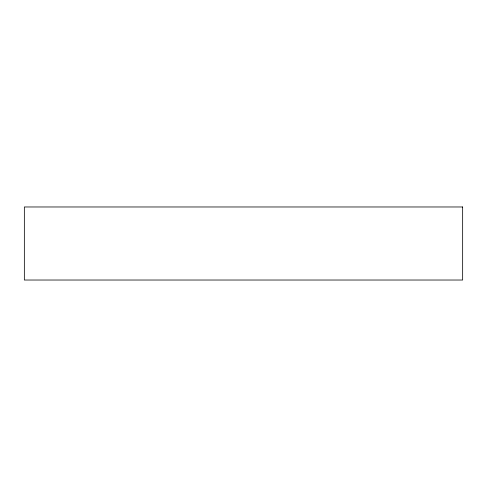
<?xml version="1.0" encoding="UTF-8"?>
<svg xmlns="http://www.w3.org/2000/svg" width="487" height="487" viewBox="0 0 487 487"><rect width="100%" height="100%" fill="white"/><g stroke="black" fill="none" stroke-linecap="round" stroke-linejoin="round"><path stroke-width="0.73" d="M462.65 206.975L24.35 206.975L24.35 280.025L462.65 280.025L462.65 206.975"/></g></svg>
